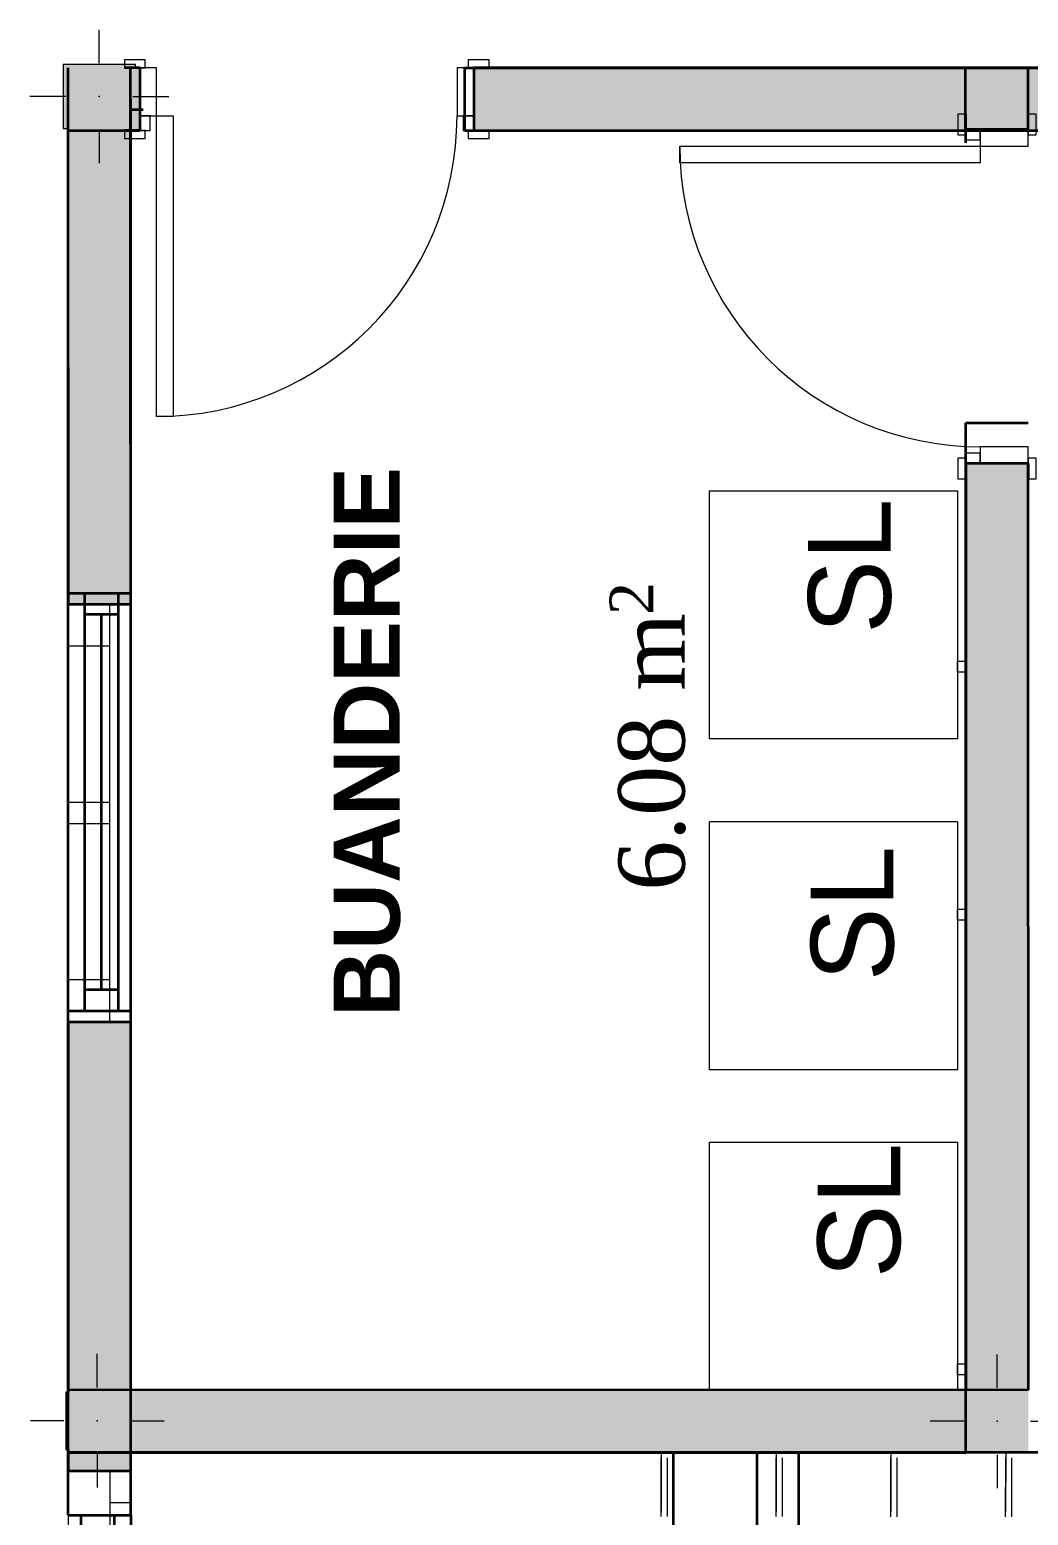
# Model space of a CAD drawing. Header units: millimetres. Extents: x -234375 to -184638, y -91483 to -70216.
# Drawn here: x -234375 to -231982, y -74302 to -70743 of the extents above; entities that cross this region are included whole.
import ezdxf

# ---------------------------------------------------------------- set-up
doc = ezdxf.new("R2010")
doc.units = ezdxf.units.MM
doc.header["$MEASUREMENT"] = 0
doc.linetypes.add('Dashed Small', pattern=[282.222222, 141.111111, -141.111111])
for name, color, linetype, lineweight in [('New_0_Pen_No__15', 214, 'Continuous', 25), ('New_0_Pen_No__7', 7, 'Continuous', 35), ('New_Archicad Doors_Pen_No__27', 7, 'Continuous', 35), ('New_Archicad Windows_Pen_No__27', 7, 'Continuous', 35), ('New_Drawing & Figure_Pen_No__13', 54, 'Continuous', 18), ('New_Drawing & Figure_Pen_No__7', 7, 'Continuous', 35), ('New_Structural - Bearing_Pen_No__1', 7, 'Continuous', 13), ('New_Structural - Bearing_Pen_No__27', 7, 'Continuous', 35), ('New_Structural - Stair & Railing_Pen_No__1', 7, 'Continuous', 13), ('New_Structural - Stair & Railing_Pen_No__19', 255, 'Continuous', 0)]:
    doc.layers.add(name, color=color, linetype=linetype, lineweight=lineweight)
for name, color, linetype in [('New_Archicad Doors', 7, 'Continuous'), ('New_Archicad Windows', 7, 'Continuous'), ('New_Structural - Bearing', 7, 'Continuous'), ('New_Structural - Stair & Railing', 7, 'Continuous')]:
    doc.layers.add(name, color=color, linetype=linetype)
for name, color, linetype, lineweight, true_color in [('New_Archicad Doors_Pen_No__23', 30, 'Continuous', 20, 0xff6600), ('New_Archicad Doors_Pen_No__3', 30, 'Continuous', 18, 0xff6600), ('New_Archicad Windows_Pen_No__23', 30, 'Continuous', 20, 0xff6600), ('New_Archicad Windows_Pen_No__3', 30, 'Continuous', 18, 0xff6600), ('New_Structural - Bearing_Pen_No__160', 33, 'Continuous', 20, 0xb4a35c), ('New_Structural - Stair & Railing_Pen_No__71', 161, 'Continuous', 20, 0xaaaaff), ('New_Structural - Stair & Railing_Pen_No__91', 161, 'Continuous', 13, 0xaaaaff)]:
    doc.layers.add(name, color=color, linetype=linetype, lineweight=lineweight, true_color=true_color)
doc.styles.add('GENERATED_STYLE_1', font='arial.ttf')
doc.styles.add('GENERATED_STYLE_2', font='times.ttf')
doc.styles.add('GENERATED_STYLE_3', font='SitkaVF.ttf')
doc.styles.add('GENERATED_STYLE_5', font='arial.ttf')

# ---------------------------------------------------------------- blocks, each defined once
blk = doc.blocks.new('Stair_2')
at = {"layer": 'New_Structural - Stair & Railing_Pen_No__71', "linetype": 'Continuous', "lineweight": 20, "true_color": 0xaaaaff}
blk.add_hatch(color=161, dxfattribs=at).paths.add_polyline_path([(-231007.5, -75714, 1), (-231007.5, -75789, 1)])
at = {"layer": 'New_Structural - Stair & Railing_Pen_No__1', "color": 7, "linetype": 'Dashed Small', "lineweight": 13}
for p, q in [((-232861.4, -74151.5), (-234132.7, -74151.2)), ((-234132.7, -74151.2), (-234132.6, -76251.6)), ((-232861.6, -75151.5), (-232861.4, -74151.5)), ((-232861.4, -74151.5), (-232861.6, -75151.5)), ((-232586.4, -74151.5), (-232861.4, -74151.5)), ((-232846.6, -75151.5), (-232846.4, -74151.5)), ((-232586.6, -75151.5), (-232586.4, -74151.5)), ((-232586.4, -74151.5), (-232586.6, -75151.5)), ((-232311.4, -74151.6), (-232586.4, -74151.5)), ((-232571.6, -75151.5), (-232571.4, -74151.5)), ((-232311.6, -75151.6), (-232311.4, -74151.6)), ((-232311.4, -74151.6), (-232311.6, -75151.6)), ((-232036.4, -74151.6), (-232311.4, -74151.6)), ((-232296.6, -75151.6), (-232296.4, -74151.6)), ((-232036.6, -75151.6), (-232036.4, -74151.6)), ((-232036.4, -74151.6), (-232036.6, -75151.6)), ((-231761.4, -74151.7), (-232036.4, -74151.6)), ((-232021.6, -75151.6), (-232021.4, -74151.6)), ((-231761.6, -75151.7), (-231761.4, -74151.7)), ((-231761.4, -74151.7), (-231761.6, -75151.7)), ((-231486.4, -74151.7), (-231761.4, -74151.7)), ((-231746.6, -75151.7), (-231746.4, -74151.7)), ((-231486.6, -75151.7), (-231486.4, -74151.7)), ((-231486.4, -74151.7), (-231486.6, -75151.7)), ((-231211.4, -74151.8), (-231486.4, -74151.7)), ((-231471.6, -75151.7), (-231471.4, -74151.7)), ((-231211.6, -75151.8), (-231211.4, -74151.8)), ((-231211.4, -74151.8), (-231211.6, -75151.8)), ((-230936.4, -74151.8), (-231211.4, -74151.8)), ((-231196.6, -75151.8), (-231196.4, -74151.8)), ((-230936.6, -75151.8), (-230936.4, -74151.8)), ((-230936.4, -74151.8), (-230936.6, -75151.8)), ((-230661.4, -74151.8), (-230936.4, -74151.8)), ((-230661.5, -74651.8), (-230936.4, -74151.8)), ((-230921.6, -75151.8), (-230921.4, -74151.8)), ((-230661.6, -75151.8), (-230661.4, -74151.8)), ((-233632.6, -75751.6), (-233632.7, -74651.3)), ((-233632.7, -74651.3), (-232861.5, -74651.5)), ((-232861.5, -74651.5), (-230936.5, -74651.8)), ((-230936.6, -75151.8), (-230661.5, -74651.8)), ((-230936.5, -74651.8), (-230661.5, -74651.8)), ((-233132.7, -75251.6), (-233132.7, -75151.4)), ((-233132.7, -75151.4), (-232861.6, -75151.5)), ((-232861.6, -75151.5), (-232586.6, -75151.5)), ((-232586.6, -75151.5), (-232311.6, -75151.6)), ((-232311.6, -75151.6), (-232036.6, -75151.6)), ((-232036.6, -75151.6), (-231761.6, -75151.7)), ((-231761.6, -75151.7), (-231486.6, -75151.7)), ((-231486.6, -75151.7), (-231211.6, -75151.8)), ((-231211.6, -75151.8), (-230936.6, -75151.8)), ((-230936.6, -75151.8), (-230661.6, -75151.8)), ((-232932.5, -75251.6), (-233132.7, -75251.6)), ((-232947.5, -75251.6), (-232947.4, -76251.6)), ((-232771.6, -75251.6), (-232932.5, -75251.6)), ((-232932.5, -75251.6), (-232932.4, -76251.6)), ((-232932.4, -76251.6), (-232932.5, -75251.6)), ((-232221.6, -76251.5), (-232771.6, -75251.6)), ((-232397.5, -75251.6), (-232397.5, -75724.3)), ((-232122.5, -75251.5), (-232122.4, -76224.3)), ((-231847.5, -75251.5), (-231847.4, -76251.5)), ((-231572.5, -75251.5), (-231572.4, -76251.5)), ((-231297.5, -75251.5), (-231297.4, -76251.5)), ((-231022.5, -75251.5), (-231022.4, -76251.5)), ((-232672.5, -75431.8), (-232672.4, -76251.6)), ((-232657.5, -75459.1), (-232657.4, -76251.6)), ((-232657.4, -76251.6), (-232657.5, -75459.1)), ((-232932.5, -75751.6), (-233632.6, -75751.6)), ((-232496.6, -75751.6), (-232932.5, -75751.6)), ((-232397.4, -75931.8), (-232397.4, -76251.6)), ((-232382.4, -75959.1), (-232382.4, -76251.6)), ((-232382.4, -76251.6), (-232382.4, -75959.1)), ((-234132.6, -76251.6), (-232932.4, -76251.6)), ((-232932.4, -76251.6), (-232657.4, -76251.6)), ((-232657.4, -76251.6), (-232382.4, -76251.6)), ((-232382.4, -76251.6), (-232221.6, -76251.5))]:
    blk.add_line(p, q, dxfattribs=at)
at = {"layer": 'New_Structural - Stair & Railing_Pen_No__1', "color": 7, "linetype": 'Continuous', "lineweight": 13}
for p, q in [((-232382.5, -75251.6), (-232657.5, -75251.6)), ((-232107.4, -76251.5), (-232657.5, -75251.6)), ((-232107.5, -75251.5), (-232382.5, -75251.6)), ((-232107.5, -75251.5), (-232382.5, -75751.6)), ((-232382.5, -75251.6), (-232382.5, -75751.6)), ((-232382.5, -75751.6), (-232382.5, -75251.6)), ((-231832.5, -75251.5), (-232107.5, -75251.5)), ((-232107.5, -75251.5), (-232107.4, -76251.5)), ((-232107.4, -76251.5), (-232107.5, -75251.5)), ((-231557.5, -75251.5), (-231832.5, -75251.5)), ((-231832.5, -75251.5), (-231832.4, -76251.5)), ((-231832.4, -76251.5), (-231832.5, -75251.5)), ((-231282.5, -75251.5), (-231557.5, -75251.5)), ((-231557.5, -75251.5), (-231557.4, -76251.5)), ((-231557.4, -76251.5), (-231557.5, -75251.5)), ((-231007.5, -75251.5), (-231282.5, -75251.5)), ((-231282.5, -75251.5), (-231282.4, -76251.5)), ((-231282.4, -76251.5), (-231282.5, -75251.5)), ((-231007.4, -76251.5), (-231007.5, -75251.5)), ((-231282.5, -75751.5), (-232382.5, -75751.6)), ((-232382.5, -75751.6), (-232107.4, -76251.5)), ((-231007.5, -75751.5), (-231282.5, -75751.5)), ((-232107.4, -76251.5), (-231832.4, -76251.5)), ((-231832.4, -76251.5), (-231557.4, -76251.5)), ((-231557.4, -76251.5), (-231282.4, -76251.5)), ((-231282.4, -76251.5), (-231007.4, -76251.5))]:
    blk.add_line(p, q, dxfattribs=at)
at = {"layer": 'New_Structural - Stair & Railing_Pen_No__1', "color": 7, "linetype": 'Continuous', "lineweight": 13, "flags": 128}
blk.add_lwpolyline([(-231007.5, -75714, 1), (-231007.5, -75789, 1)], format="xyb", close=True, dxfattribs=at)
at = {"layer": 'New_Structural - Stair & Railing_Pen_No__91', "color": 161, "linetype": 'Continuous', "lineweight": 13, "true_color": 0xaaaaff}
for p, q in [((-231047.5, -75251.5), (-232657.5, -75251.6)), ((-231047.4, -76251.5), (-231047.5, -75251.5)), ((-232107.4, -76251.5), (-231047.4, -76251.5))]:
    blk.add_line(p, q, dxfattribs=at)
at = {"layer": 'New_Structural - Stair & Railing_Pen_No__91', "color": 161, "linetype": 'Dashed Small', "lineweight": 13, "true_color": 0xaaaaff}
blk.add_line((-231124.7, -75251.5), (-231124.6, -76251.5), dxfattribs=at)
at = {"layer": 'New_Structural - Stair & Railing_Pen_No__1', "color": 7, "lineweight": 13, "char_height": 100, "attachment_point": 4, "style": 'GENERATED_STYLE_5'}
for s, insert, rotation in [('\\A1;{\\pql;\\fArial|b0|i0|c0|p0;\\W1.000000;DOWN}', (-230556.6, -74434.8), 269.9898), ('\\A1;{\\pql;\\fArial|b0|i0|c0|p0;\\W1.000000;UP}', (-230912.3, -75846.7), 90.0026)]:
    blk.add_mtext(s, dxfattribs=dict(at, insert=insert, rotation=rotation))
at = {"layer": 'New_Structural - Stair & Railing_Pen_No__19', "color": 255, "lineweight": 0, "char_height": 100, "attachment_point": 4, "style": 'GENERATED_STYLE_5'}
for s, insert, rotation in [('\\A1;{\\pql;\\fArial|b0|i0|c0|p0;\\W1.000000;10}', (-232491.7, -74949), 269.9898), ('\\A1;{\\pql;\\fArial|b0|i0|c0|p0;\\W1.000000;11}', (-232215.8, -74959.2), 269.9898), ('\\A1;{\\pql;\\fArial|b0|i0|c0|p0;\\W1.000000;12}', (-231940.8, -74949.1), 269.9898), ('\\A1;{\\pql;\\fArial|b0|i0|c0|p0;\\W1.000000;13}', (-231666.7, -74949.1), 269.9898), ('\\A1;{\\pql;\\fArial|b0|i0|c0|p0;\\W1.000000;14}', (-231390.8, -74949.2), 269.9898), ('\\A1;{\\pql;\\fArial|b0|i0|c0|p0;\\W1.000000;15}', (-231116.7, -74949.2), 269.9898), ('\\A1;{\\pql;\\fArial|b0|i0|c0|p0;\\W1.000000;16}', (-230841.7, -74949.3), 269.9898), ('\\A1;{\\pql;\\fArial|b0|i0|c0|p0;\\W1.000000;9}', (-232766.7, -75025.2), 269.9898), ('\\A1;{\\pql;\\fArial|b0|i0|c0|p0;\\W1.000000;8}', (-233027.4, -75377.9), 90.0026), ('\\A1;{\\pql;\\fArial|b0|i0|c0|p0;\\W1.000000;7}', (-232753.2, -75377.8), 90.0026), ('\\A1;{\\pql;\\fArial|b0|i0|c0|p0;\\W1.000000;6}', (-232477.4, -75377.8), 90.0026), ('\\A1;{\\pql;\\fArial|b0|i0|c0|p0;\\W1.000000;5}', (-232202.4, -75377.8), 90.0026), ('\\A1;{\\pql;\\fArial|b0|i0|c0|p0;\\W1.000000;4}', (-231928.2, -75377.8), 90.0026), ('\\A1;{\\pql;\\fArial|b0|i0|c0|p0;\\W1.000000;3}', (-231652.3, -75377.8), 90.0026), ('\\A1;{\\pql;\\fArial|b0|i0|c0|p0;\\W1.000000;2}', (-231378.2, -75377.8), 90.0026), ('\\A1;{\\pql;\\fArial|b0|i0|c0|p0;\\W1.000000;1}', (-231103.2, -75377.8), 90.0026)]:
    blk.add_mtext(s, dxfattribs=dict(at, insert=insert, rotation=rotation))
at = {"layer": 'New_Structural - Stair & Railing_Pen_No__71', "color": 161, "lineweight": 20, "true_color": 0xaaaaff, "char_height": 100, "rotation": 0.0026, "style": 'GENERATED_STYLE_5'}
for s, insert, attachment_point in [('\\A1;{\\pqc;\\pt0,7100;\\fArial|b0|i0|c0|p0;\\W1.000000;16R x \\fArial|b0|i0|c0|p0;\\W1.000000;0,19\\fArial|b0|i0|c0|p0;\\W1.000000;\\A1{\\H.66x;\\S^  ;}\\fArial|b0|i0|c0|p0;\\W1.000000;\\fArial|b0|i0|c0|p0;\\W1.000000;\\fArial|b0|i0|c0|p0;\\W1.000000;\\fArial|b0|i0|c0|p0;\\W1.000000;\\A1{\\H.66x;\\S^  ;}\\fArial|b0|i0|c0|p0;\\W1.000000;\\fArial|b0|i0|c0|p0;\\W1.000000;\\fArial|b0|i0|c0|p0;\\W1.000000;\\fArial|b0|i0|c0|p0;\\W1.000000;\\A1{\\H.66x;\\S^  ;}\\fArial|b0|i0|c0|p0;\\W1.000000;}', (-231970, -75736.7), 8), ('\\A1;{\\pqc;\\pt0,7100;\\fArial|b0|i0|c0|p0;\\W1.000000;15G x \\fArial|b0|i0|c0|p0;\\W1.000000;0,28\\fArial|b0|i0|c0|p0;\\W1.000000;\\A1{\\H.66x;\\S^  ;}\\fArial|b0|i0|c0|p0;\\W1.000000;\\fArial|b0|i0|c0|p0;\\W1.000000;\\fArial|b0|i0|c0|p0;\\W1.000000;\\fArial|b0|i0|c0|p0;\\W1.000000;\\A1{\\H.66x;\\S^  ;}\\fArial|b0|i0|c0|p0;\\W1.000000;\\fArial|b0|i0|c0|p0;\\W1.000000;\\fArial|b0|i0|c0|p0;\\W1.000000;\\fArial|b0|i0|c0|p0;\\W1.000000;\\A1{\\H.66x;\\S^  ;}\\fArial|b0|i0|c0|p0;\\W1.000000;}', (-231970, -75774.4), 2)]:
    blk.add_mtext(s, dxfattribs=dict(at, insert=insert, attachment_point=attachment_point))
blk = doc.blocks.new('Door')
at = {"layer": 'New_Archicad Doors_Pen_No__23', "color": 30, "linetype": 'Continuous', "lineweight": 20, "true_color": 0xff6600}
for p, q in [((-360, 0), (-400, 0)), ((-400, 0), (-400, -115)), ((-360, -115), (-360, 0)), ((400, 0), (360, 0)), ((360, 0), (360, -115)), ((400, -115), (400, 0)), ((-400, -115), (-360, -115)), ((360, -115), (400, -115))]:
    blk.add_line(p, q, dxfattribs=at)
at = {"layer": 'New_Archicad Doors_Pen_No__27', "color": 7, "linetype": 'Continuous', "lineweight": 35}
for p, q in [((-400, 35), (-437, 35)), ((-400, 35), (-437, 35)), ((-400, 0), (-400, 35)), ((-400, 0), (-400, 35)), ((-400, -115), (-400, 0)), ((-400, -115), (-400, 0)), ((400, 0), (400, 35)), ((400, 0), (400, 35)), ((400, 35), (437, 35)), ((400, 35), (437, 35)), ((400, -115), (400, 0)), ((400, -115), (400, 0)), ((-400, -115), (-437, -115)), ((-400, -115), (-437, -115)), ((400, -115), (437, -115)), ((400, -115), (437, -115))]:
    blk.add_line(p, q, dxfattribs=at)
at = {"layer": 'New_Archicad Doors_Pen_No__3', "color": 30, "linetype": 'Continuous', "lineweight": 18, "true_color": 0xff6600}
for p, q in [((320, 0), (320, 720)), ((320, 720), (360, 720)), ((360, 720), (360, 0)), ((-387, 54), (-437, 54)), ((-437, 54), (-437, 35)), ((-387, 35), (-387, 54)), ((437, 54), (387, 54)), ((387, 54), (387, 35)), ((437, 35), (437, 54)), ((-437, 35), (-387, 35)), ((-375, 35), (-400, 35)), ((-400, 35), (-400, 0)), ((-400, 0), (-375, 0)), ((-375, 0), (-375, 35)), ((360, 0), (320, 0)), ((400, 35), (375, 35)), ((375, 35), (375, 0)), ((375, 0), (400, 0)), ((387, 35), (437, 35)), ((400, 0), (400, 35)), ((-387, -115), (-437, -115)), ((-437, -115), (-437, -134)), ((-437, -134), (-387, -134)), ((-387, -134), (-387, -115)), ((437, -115), (387, -115)), ((387, -115), (387, -134)), ((387, -134), (437, -134)), ((437, -134), (437, -115))]:
    blk.add_line(p, q, dxfattribs=at)
blk.add_arc((360, 0), 720, 90, 180, dxfattribs=at)
blk = doc.blocks.new('Wall_45', base_point=(-223355.4, -70834.3))
at = {"layer": 'New_Structural - Bearing_Pen_No__160', "linetype": 'Continuous', "lineweight": 0, "true_color": 0x5a512e}
for points in [[(-234132.9, -70979.8), (-234132.9, -70984.8), (-234132.9, -70984.8), (-234110.8, -70984.8), (-234110.8, -70834.8), (-234121.1, -70834.8), (-234121.1, -70979.8)], [(-230812.3, -70834.7), (-233310.8, -70834.8), (-233310.8, -70984.8), (-230812.3, -70984.7)], [(-234282.9, -70979.8), (-234282.9, -70984.8), (-234132.9, -70984.8), (-234137.9, -70979.8)], [(-234132.9, -70979.8), (-234137.9, -70979.8), (-234132.9, -70984.8)]]:
    blk.add_hatch(color=59, dxfattribs=at).paths.add_polyline_path(points)
at = {"layer": 'New_Structural - Bearing_Pen_No__27', "color": 7, "linetype": 'Continuous', "lineweight": 35}
for p, q in [((-234110.8, -70834.8), (-234147.8, -70834.8)), ((-234110.8, -70834.8), (-234110.8, -70949.8)), ((-233310.8, -70834.8), (-233273.8, -70834.8)), ((-233310.8, -70834.8), (-233310.8, -70949.8)), ((-234110.8, -70949.8), (-234110.8, -70984.8)), ((-233310.8, -70949.8), (-233310.8, -70984.8)), ((-234110.8, -70984.8), (-234147.8, -70984.8)), ((-233310.8, -70984.8), (-233273.8, -70984.8))]:
    blk.add_line(p, q, dxfattribs=at)
at = {"layer": 'New_Structural - Bearing_Pen_No__27', "color": 7, "linetype": 'Continuous', "lineweight": 35, "flags": 128}
for points in [[(-234110.8, -70834.8), (-234121.1, -70834.8)], [(-230812.3, -70834.7), (-233310.8, -70834.8)], [(-234282.9, -70979.8), (-234282.9, -70984.8)], [(-234132.9, -70984.8), (-234110.8, -70984.8)], [(-233310.8, -70984.8), (-232132.3, -70984.7)], [(-231982.3, -70984.7), (-230812.3, -70984.7)]]:
    blk.add_lwpolyline(points, dxfattribs=at)
at = {"layer": 'New_Archicad Doors', "color": 21, "linetype": 'Continuous', "lineweight": 18, "true_color": 0xff9955, "zscale": 1000, "rotation": 180.002571621855}
blk.add_blockref('Door', (-233710.8, -70949.8), dxfattribs=at)
blk = doc.blocks.new('Wall_46', base_point=(-231982.1, -74001.5))
at = {"layer": 'New_Structural - Bearing_Pen_No__160', "linetype": 'Continuous', "lineweight": 0, "true_color": 0x5a512e}
blk.add_hatch(color=59, dxfattribs=at).paths.add_polyline_path([(-231982.2, -71782.3), (-232132.2, -71782.3), (-232132.1, -74001.5), (-231982.1, -74001.5)])
at = {"layer": 'New_Structural - Bearing_Pen_No__27', "color": 7, "linetype": 'Continuous', "lineweight": 35}
for p, q in [((-232132.3, -70982.3), (-232132.3, -70945.3)), ((-231982.3, -70982.3), (-231982.3, -70945.3)), ((-232097.3, -70982.3), (-232132.3, -70982.3)), ((-231982.3, -70982.3), (-232097.3, -70982.3)), ((-232132.2, -71782.3), (-232132.2, -71819.3)), ((-232097.2, -71782.3), (-232132.2, -71782.3)), ((-231982.2, -71782.3), (-232097.2, -71782.3)), ((-231982.2, -71782.3), (-231982.2, -71819.3))]:
    blk.add_line(p, q, dxfattribs=at)
at = {"layer": 'New_Structural - Bearing_Pen_No__27', "color": 7, "linetype": 'Continuous', "lineweight": 35, "flags": 128}
for points in [[(-232132.2, -71782.3), (-232132.1, -74001.5)], [(-231982.1, -74001.5), (-231982.2, -71782.3)]]:
    blk.add_lwpolyline(points, dxfattribs=at)
at = {"layer": 'New_Archicad Doors', "color": 21, "linetype": 'Continuous', "lineweight": 18, "true_color": 0xff9955, "zscale": 1000, "rotation": 90.00257084281138}
blk.add_blockref('Door', (-232097.2, -71382.3), dxfattribs=at)
blk = doc.blocks.new('Wall_47', base_point=(-234132.1, -74001.6))
at = {"layer": 'New_Structural - Bearing_Pen_No__160', "linetype": 'Continuous', "lineweight": 0, "true_color": 0x5a512e}
blk.add_hatch(color=59, dxfattribs=at).paths.add_polyline_path([(-234132.1, -74001.6), (-234132.1, -74151.6), (-232132, -74151.5), (-232132, -74001.5)])
at = {"layer": 'New_Structural - Bearing_Pen_No__27', "color": 7, "linetype": 'Continuous', "lineweight": 35, "flags": 128}
for points in [[(-232132.1, -74001.5), (-234132.1, -74001.6)], [(-234132.1, -74151.6), (-234132.1, -74001.6)], [(-234132.1, -74151.6), (-232132, -74151.5)]]:
    blk.add_lwpolyline(points, dxfattribs=at)
blk = doc.blocks.new('2-Sash Sliding Window_8')
at = {"layer": 'New_Archicad Windows_Pen_No__23', "color": 30, "linetype": 'Continuous', "lineweight": 20, "true_color": 0xff6600}
for p, q in [((-500, 0), (-400, 0)), ((-400, 0), (-400, -100)), ((-25, -100), (-25, 0)), ((-25, 0), (25, 0)), ((-25, 0), (25, 0)), ((25, 0), (25, -100)), ((400, -100), (400, 0)), ((400, 0), (500, 0)), ((-400, -100), (-500, -100)), ((25, -100), (-25, -100)), ((25, -100), (-25, -100)), ((500, -100), (400, -100))]:
    blk.add_line(p, q, dxfattribs=at)
at = {"layer": 'New_Archicad Windows_Pen_No__27', "color": 7, "linetype": 'Continuous', "lineweight": 35}
for p, q in [((-500, 0), (-500, -100)), ((-500, 0), (-500, -100)), ((500, 0), (500, -100)), ((500, 0), (500, -100)), ((-500, -100), (-500, -150)), ((500, -100), (500, -150))]:
    blk.add_line(p, q, dxfattribs=at)
at = {"layer": 'New_Archicad Windows_Pen_No__3', "color": 30, "linetype": 'Continuous', "lineweight": 18, "true_color": 0xff6600}
for p, q in [((-500, 0), (500, 0)), ((-400, 0), (-25, 0)), ((25, 0), (400, 0)), ((-25, -100), (-400, -100)), ((400, -100), (25, -100)), ((-500, -150), (500, -150))]:
    blk.add_line(p, q, dxfattribs=at)
blk = doc.blocks.new('Wall_48', base_point=(-234132.9, -70834.8))
at = {"layer": 'New_Structural - Bearing_Pen_No__160', "linetype": 'Continuous', "lineweight": 0, "true_color": 0x5a512e}
for points in [[(-234132.9, -70984.8), (-234282.9, -70984.8), (-234282.6, -72119.5), (-234132.6, -72119.4)], [(-234282.4, -73119.5), (-234282.1, -74006.6), (-234137, -74006.6), (-234137, -74143.9), (-234282.1, -74143.9), (-234282.1, -74151.7), (-234132.1, -74151.6), (-234132.4, -73119.4)]]:
    blk.add_hatch(color=59, dxfattribs=at).paths.add_polyline_path(points)
at = {"layer": 'New_Structural - Bearing_Pen_No__27', "color": 7, "linetype": 'Continuous', "lineweight": 35}
for p, q in [((-234282.6, -72119.5), (-234182.6, -72119.5)), ((-234182.6, -72119.5), (-234132.6, -72119.4)), ((-234282.4, -73119.5), (-234182.4, -73119.5)), ((-234182.4, -73119.5), (-234132.4, -73119.4))]:
    blk.add_line(p, q, dxfattribs=at)
at = {"layer": 'New_Structural - Bearing_Pen_No__27', "color": 7, "linetype": 'Continuous', "lineweight": 35, "flags": 128}
for points in [[(-234282.9, -70984.8), (-234282.6, -72119.5)], [(-234132.6, -72119.4), (-234132.9, -70984.8)], [(-234282.4, -73119.5), (-234282.1, -74006.6)], [(-234132.1, -74151.6), (-234132.4, -73119.4)], [(-234282.1, -74143.9), (-234282.1, -74151.7)], [(-234282.1, -74151.7), (-234132.1, -74151.6)]]:
    blk.add_lwpolyline(points, dxfattribs=at)
at = {"layer": 'New_Archicad Windows', "color": 21, "linetype": 'Continuous', "lineweight": 18, "true_color": 0xff9955, "xscale": -1, "zscale": 1000, "rotation": 90.01427458075396}
blk.add_blockref('2-Sash Sliding Window_8', (-234282.5, -72619.5), dxfattribs=at)
blk = doc.blocks.new('Window')
at = {"layer": 'New_Archicad Windows_Pen_No__23', "color": 30, "linetype": 'Continuous', "lineweight": 20, "true_color": 0xff6600}
for p, q in [((-450, 0), (-375, 0)), ((-375, 0), (-375, -50)), ((375, -50), (375, 0)), ((375, 0), (450, 0)), ((-375, -50), (-450, -50)), ((450, -50), (375, -50))]:
    blk.add_line(p, q, dxfattribs=at)
at = {"layer": 'New_Archicad Windows_Pen_No__27', "color": 7, "linetype": 'Continuous', "lineweight": 35}
for p, q in [((-450, 0), (-450, 100)), ((450, 0), (450, 100)), ((-450, -50), (-450, 0)), ((-450, -50), (-450, 0)), ((450, -50), (450, 0)), ((450, -50), (450, 0))]:
    blk.add_line(p, q, dxfattribs=at)
at = {"layer": 'New_Archicad Windows_Pen_No__3', "color": 30, "linetype": 'Continuous', "lineweight": 18, "true_color": 0xff6600}
for p, q in [((-450, 100), (450, 100)), ((-375, 0), (375, 0)), ((-450, -50), (450, -50)), ((375, -50), (-375, -50))]:
    blk.add_line(p, q, dxfattribs=at)
blk = doc.blocks.new('Wall_63', base_point=(-234132.6, -76251.6))
at = {"layer": 'New_Structural - Bearing_Pen_No__160', "linetype": 'Continuous', "lineweight": 0, "true_color": 0x5a512e}
for points in [[(-234282.7, -74151.2), (-234282.7, -74195.7), (-234132.7, -74195.7), (-234132.7, -74151.2)], [(-234132.7, -75095.7), (-234282.7, -75095.7), (-234282.7, -75301.6), (-234132.7, -75301.6)], [(-234132.6, -76201.6), (-234282.6, -76201.6), (-234282.6, -76251.6), (-234132.6, -76251.6)], [(-234282.6, -76251.6), (-234282.6, -76255.1), (-234136, -76255), (-234132.6, -76251.6)], [(-234136, -76255), (-234132.6, -76255), (-234132.6, -76251.6)]]:
    blk.add_hatch(color=59, dxfattribs=at).paths.add_polyline_path(points)
at = {"layer": 'New_Structural - Bearing_Pen_No__27', "color": 7, "linetype": 'Continuous', "lineweight": 35}
for p, q in [((-234182.7, -74195.7), (-234282.7, -74195.7)), ((-234132.7, -74195.7), (-234182.7, -74195.7)), ((-234182.7, -75095.7), (-234282.7, -75095.7)), ((-234132.7, -75095.7), (-234182.7, -75095.7)), ((-234182.7, -75301.6), (-234282.7, -75301.6)), ((-234132.7, -75301.6), (-234182.7, -75301.6)), ((-234182.6, -76201.6), (-234282.6, -76201.6)), ((-234132.6, -76201.6), (-234182.6, -76201.6))]:
    blk.add_line(p, q, dxfattribs=at)
at = {"layer": 'New_Structural - Bearing_Pen_No__27', "color": 7, "linetype": 'Continuous', "lineweight": 35, "flags": 128}
for points in [[(-234132.7, -74151.2), (-234282.7, -74151.2)], [(-234282.7, -74151.2), (-234282.7, -74195.7)], [(-234132.7, -74195.7), (-234132.7, -74151.2)], [(-234282.7, -75095.7), (-234282.7, -75301.6)], [(-234132.7, -75301.6), (-234132.7, -75095.7)], [(-234282.6, -76201.6), (-234282.6, -76255.1)], [(-234132.6, -76251.6), (-234132.6, -76201.6)]]:
    blk.add_lwpolyline(points, dxfattribs=at)
at = {"layer": 'New_Archicad Windows', "color": 21, "linetype": 'Continuous', "lineweight": 18, "true_color": 0xff9955, "xscale": -1, "zscale": 1000, "rotation": 90.00306643307358}
blk.add_blockref('Window', (-234182.7, -74645.7), dxfattribs=at)
at = {"layer": 'New_Archicad Windows', "color": 21, "linetype": 'Continuous', "lineweight": 18, "true_color": 0xff9955, "zscale": 1000, "rotation": 90.00306643307358}
blk.add_blockref('Window', (-234182.6, -75751.6), dxfattribs=at)
blk = doc.blocks.new('Column_48', base_point=(-234207.8, -70903.4))
at = {"layer": 'New_Structural - Bearing_Pen_No__160', "linetype": 'Continuous', "lineweight": 0, "true_color": 0x5a512e}
for points in [[(-234121.1, -70826.9), (-234294.6, -70826.9), (-234294.6, -70979.8), (-234282.9, -70979.8), (-234282.9, -70834.8), (-234133, -70834.8), (-234121.1, -70834.8)], [(-234282.9, -70834.8), (-234282.9, -70979.8), (-234137.9, -70979.8)], [(-234133, -70834.8), (-234282.9, -70834.8), (-234137.9, -70979.8), (-234132.9, -70979.8)], [(-234133, -70834.8), (-234132.9, -70979.8), (-234121.1, -70979.8), (-234121.1, -70834.8)]]:
    blk.add_hatch(color=59, dxfattribs=at).paths.add_polyline_path(points)
at = {"layer": 'New_Structural - Bearing_Pen_No__1', "color": 7, "linetype": 'Continuous', "lineweight": 13}
for p, q in [((-234207.8, -70823.4), (-234207.8, -70743.4)), ((-234287.8, -70903.4), (-234374.6, -70903.4)), ((-234127.8, -70903.4), (-234041.1, -70903.4)), ((-234207.8, -70983.4), (-234207.8, -71063.4))]:
    blk.add_line(p, q, dxfattribs=at)
at = {"layer": 'New_Structural - Bearing_Pen_No__1', "color": 7, "linetype": 'Continuous', "lineweight": 13, "flags": 128}
blk.add_lwpolyline([(-234121.1, -70834.8), (-234121.1, -70826.9), (-234294.6, -70826.9), (-234294.6, -70979.8), (-234282.9, -70979.8)], dxfattribs=at)
at = {"layer": 'New_Structural - Bearing_Pen_No__1', "color": 7, "linetype": 'Continuous', "lineweight": 13}
blk.add_point((-234207.8, -70903.4), dxfattribs=at)
blk = doc.blocks.new('Column_54', base_point=(-234212.6, -74075.2))
at = {"layer": 'New_Structural - Bearing_Pen_No__160', "linetype": 'Continuous', "lineweight": 0, "true_color": 0x5a512e}
for points in [[(-234288.2, -74006.6), (-234288.2, -74143.9), (-234282.1, -74143.9), (-234282.1, -74006.6)], [(-234137, -74006.6), (-234282.1, -74006.6), (-234282.1, -74143.9), (-234137, -74143.9)]]:
    blk.add_hatch(color=59, dxfattribs=at).paths.add_polyline_path(points)
at = {"layer": 'New_Structural - Bearing_Pen_No__1', "color": 7, "linetype": 'Continuous', "lineweight": 13}
for p, q in [((-234212.6, -73995.2), (-234212.6, -73915.2)), ((-234292.6, -74075.3), (-234372.6, -74075.3)), ((-234132.6, -74075.2), (-234052.6, -74075.2)), ((-234212.6, -74155.2), (-234212.6, -74235.2))]:
    blk.add_line(p, q, dxfattribs=at)
at = {"layer": 'New_Structural - Bearing_Pen_No__1', "color": 7, "linetype": 'Continuous', "lineweight": 13, "flags": 128}
blk.add_lwpolyline([(-234282.1, -74006.6), (-234288.2, -74006.6), (-234288.2, -74143.9), (-234282.1, -74143.9)], dxfattribs=at)
at = {"layer": 'New_Structural - Bearing_Pen_No__1', "color": 7, "linetype": 'Continuous', "lineweight": 13}
blk.add_point((-234212.6, -74075.2), dxfattribs=at)
blk = doc.blocks.new('Column_55', base_point=(-232057, -74076.5))
at = {"layer": 'New_Structural - Bearing_Pen_No__160', "linetype": 'Continuous', "lineweight": 0, "true_color": 0x5a512e}
blk.add_hatch(color=59, dxfattribs=at).paths.add_polyline_path([(-232132, -74001.5), (-232132, -74151.5), (-231982.1, -74151.5), (-231982.1, -74001.5)])
at = {"layer": 'New_Structural - Bearing_Pen_No__1', "color": 7, "linetype": 'Continuous', "lineweight": 13}
for p, q in [((-232057, -73996.5), (-232057, -73916.5)), ((-232137, -74076.5), (-232217, -74076.5)), ((-231977, -74076.5), (-231897, -74076.5)), ((-232057, -74156.5), (-232057, -74236.5))]:
    blk.add_line(p, q, dxfattribs=at)
at = {"layer": 'New_Structural - Bearing_Pen_No__1', "color": 7, "linetype": 'Continuous', "lineweight": 13, "flags": 128}
blk.add_lwpolyline([(-232132, -74151.5), (-231982.1, -74151.5)], dxfattribs=at)
at = {"layer": 'New_Structural - Bearing_Pen_No__1', "color": 7, "linetype": 'Continuous', "lineweight": 13}
blk.add_point((-232057, -74076.5), dxfattribs=at)

msp = doc.modelspace()

# ---------------------------------------------------------------- linework, layer by layer
at = {"layer": 'New_0_Pen_No__7', "color": 7, "linetype": 'Continuous', "lineweight": 35}
for p, q in [((-234282.2, -71851.6), (-234282.3, -70834.8)), ((-234132.3, -70984.8), (-234132.9, -70834.8)), ((-234132.9, -70934.8), (-234132.9, -70834.8)), ((-233332.3, -70834.8), (-232132.3, -70834.7)), ((-233332.3, -70984.8), (-233332.3, -70834.8)), ((-232682, -70834.8), (-230812.3, -70834.7)), ((-232132.3, -70984.7), (-232132.3, -70834.7)), ((-231982.3, -70984.7), (-231982.3, -70834.7)), ((-234282.2, -72093.2), (-234282.3, -70884.8)), ((-234132.9, -71735.5), (-234132.9, -70934.8)), ((-234132.9, -70934.8), (-234102.9, -70934.8)), ((-234282.3, -70984.8), (-234132.3, -70984.8)), ((-234132.2, -72093.2), (-234132.3, -70984.8)), ((-233332.3, -70984.8), (-232132.3, -70984.7)), ((-232832.3, -70984.8), (-232132.3, -70984.7)), ((-232682, -70984.8), (-230812.3, -70984.7)), ((-232132.3, -70984.7), (-232132.3, -71014.7)), ((-232132.3, -70984.7), (-232032.3, -70984.7)), ((-232132.2, -71684.7), (-231982.2, -71684.7)), ((-232132.1, -74151.5), (-232132.2, -71684.7)), ((-234282.2, -72093.2), (-234132.2, -72093.2)), ((-234282.1, -74301.6), (-234282.2, -73093.2)), ((-234282.2, -73093.2), (-234132.2, -73093.2)), ((-234132.1, -74301.6), (-234132.2, -73093.2)), ((-231982.1, -74001.5), (-234282.1, -74001.6)), ((-234282.1, -74151.6), (-234282.1, -74001.6)), ((-228142.5, -74151.4), (-234282.1, -74151.6)), ((-232631.9, -75251.6), (-232632, -74151.6)), ((-232531.9, -75151.6), (-232532, -74151.6)), ((-234282.1, -74301.6), (-234132.1, -74301.6))]:
    msp.add_line(p, q, dxfattribs=at)
msp.add_lwpolyline([(-232831.9, -75151.6), (-232832, -74151.6)], dxfattribs=at)
at = {"layer": 'New_Drawing & Figure_Pen_No__13', "color": 54, "linetype": 'Continuous', "lineweight": 18}
for p, q in [((-232746, -72442), (-232746, -71848)), ((-232746, -71848), (-232152, -71848)), ((-232152, -71848), (-232152, -72442)), ((-232152, -72282.4), (-232152, -72255.7)), ((-232152, -72255.7), (-232132.2, -72255.7)), ((-232152, -72282.4), (-232152, -72255.7)), ((-232152, -72255.7), (-232132.2, -72255.7)), ((-232132.2, -72255.7), (-232132.2, -72282.4)), ((-232132.2, -72282.4), (-232152, -72282.4)), ((-232132.2, -72282.4), (-232152, -72282.4)), ((-232152, -72442), (-232746, -72442)), ((-232745.9, -73234.9), (-232746, -72640.9)), ((-232152, -72640.9), (-232746, -72640.9)), ((-232152, -72640.9), (-232152, -73234.9)), ((-232152, -72876.4), (-232152, -72849.7)), ((-232152, -72849.7), (-232132.2, -72849.7)), ((-232132.2, -72849.7), (-232132.2, -72876.4)), ((-232132.2, -72876.4), (-232152, -72876.4)), ((-232152, -73234.9), (-232745.9, -73234.9)), ((-232745.9, -74001.6), (-232745.9, -73407.6)), ((-232745.9, -73407.6), (-232151.9, -73407.6)), ((-232151.9, -73407.6), (-232151.9, -74001.5)), ((-232151.9, -73965.4), (-232151.9, -73938.7)), ((-232151.9, -73938.7), (-232132.1, -73938.7)), ((-232151.9, -73965.4), (-232151.9, -73938.7)), ((-232151.9, -73938.7), (-232132.1, -73938.7)), ((-232132.1, -73938.7), (-232132.1, -73965.4)), ((-232132.1, -73965.4), (-232151.9, -73965.4)), ((-232132.1, -73965.4), (-232151.9, -73965.4)), ((-232151.9, -74001.5), (-232745.9, -74001.6))]:
    msp.add_line(p, q, dxfattribs=at)
at = {"layer": 'New_Drawing & Figure_Pen_No__7', "color": 7, "linetype": 'Continuous', "lineweight": 35}
for p, q in [((-234282.2, -71851.6), (-234282.3, -70834.8)), ((-234132.3, -70984.8), (-234132.9, -70834.8)), ((-234132.9, -70934.8), (-234132.9, -70834.8)), ((-233332.3, -70834.8), (-232132.3, -70834.7)), ((-233332.3, -70984.8), (-233332.3, -70834.8)), ((-232682, -70834.8), (-230812.3, -70834.7)), ((-232132.3, -70984.7), (-232132.3, -70834.7)), ((-231982.3, -70984.7), (-231982.3, -70834.7)), ((-234282.2, -72093.2), (-234282.3, -70884.8)), ((-234132.9, -70934.8), (-234102.9, -70934.8)), ((-234282.3, -70984.8), (-234132.3, -70984.8)), ((-234132.2, -72093.2), (-234132.3, -70984.8)), ((-233332.3, -70984.8), (-232132.3, -70984.7)), ((-232832.3, -70984.8), (-232132.3, -70984.7)), ((-232682, -70984.8), (-230812.3, -70984.7)), ((-232132.3, -70984.7), (-232132.3, -71014.7)), ((-232132.3, -70984.7), (-232032.3, -70984.7)), ((-232132.1, -74151.5), (-232132.2, -71684.7)), ((-234282.2, -72093.2), (-234132.2, -72093.2)), ((-234282.2, -73093.2), (-234282.2, -72093.2)), ((-234242.2, -73093.2), (-234242.2, -72093.2)), ((-234162.2, -73093.2), (-234162.2, -72093.2)), ((-234132.2, -73093.2), (-234132.2, -72093.2)), ((-234242.2, -72143.2), (-234162.2, -72143.2)), ((-234202.2, -73043.2), (-234202.2, -72143.2)), ((-234162.2, -73043.2), (-234242.2, -73043.2)), ((-234282.1, -74301.6), (-234282.2, -73093.2)), ((-234282.2, -73093.2), (-234132.2, -73093.2)), ((-234132.1, -74301.6), (-234132.2, -73093.2)), ((-231982.1, -74001.5), (-234282.1, -74001.6)), ((-234282.1, -74151.6), (-234282.1, -74001.6)), ((-228142.5, -74151.4), (-234282.1, -74151.6)), ((-232631.9, -75251.6), (-232632, -74151.6)), ((-232531.9, -75151.6), (-232532, -74151.6)), ((-234282.1, -74301.6), (-234132.1, -74301.6)), ((-234252.2, -74301.6), (-234252.2, -75126.6)), ((-234172.2, -74301.6), (-234172.2, -75126.6)), ((-234132.2, -74301.6), (-234132.2, -75126.6))]:
    msp.add_line(p, q, dxfattribs=at)
msp.add_lwpolyline([(-232831.9, -75151.6), (-232832, -74151.6)], dxfattribs=at)

# ---------------------------------------------------------------- block references
at = {"layer": 'New_Structural - Bearing', "color": 7, "lineweight": 13}
for name, p in [('Column_48', (-234207.8, -70903.4)), ('Column_54', (-234212.6, -74075.2)), ('Column_55', (-232057, -74076.5))]:
    msp.add_blockref(name, p, dxfattribs=at)
at = {"layer": 'New_Structural - Bearing', "color": 7, "lineweight": 35}
for name, p in [('Wall_45', (-223355.4, -70834.3)), ('Wall_46', (-231982.1, -74001.5)), ('Wall_48', (-234132.9, -70834.8)), ('Wall_47', (-234132.1, -74001.6)), ('Wall_63', (-234132.6, -76251.6))]:
    msp.add_blockref(name, p, dxfattribs=at)
at = {"layer": 'New_Structural - Stair & Railing', "color": 8, "linetype": 'Continuous', "lineweight": 15}
msp.add_blockref('Stair_2', (0, 0), dxfattribs=at)

# ---------------------------------------------------------------- texts
at = {"layer": 'New_0_Pen_No__15', "color": 214, "linetype": 'Continuous', "lineweight": 25, "attachment_point": 7, "rotation": 90.0026, "style": 'GENERATED_STYLE_2'}
for s, insert, char_height in [('\\A1;{\\pql;\\fTimes New Roman|b0|i0|c0|p0;\\W1.000000;2}', (-232880.8, -72145.1), 104.661), ('\\A1;{\\pql;\\fTimes New Roman|b0|i0|c0|p0;\\W1.000000;6.08 m}', (-232802.2, -72805.8), 158.578)]:
    msp.add_mtext(s, dxfattribs=dict(at, insert=insert, char_height=char_height))
at = {"layer": 'New_0_Pen_No__7', "color": 7, "linetype": 'Continuous', "lineweight": 35, "insert": (-233485.6, -73107.4), "char_height": 158.578, "attachment_point": 7, "rotation": 90.0026, "style": 'GENERATED_STYLE_1'}
msp.add_mtext('\\A1;{\\pql;\\fArial|b1|i0|c0|p0;\\W1.000000;BUANDERIE}', dxfattribs=at)
at = {"layer": 'New_Drawing & Figure_Pen_No__7', "color": 7, "linetype": 'Continuous', "lineweight": 35, "attachment_point": 7, "rotation": 90.0026}
for s, insert, char_height, style in [('\\A1;{\\pql;\\fArial|b1|i0|c0|p0;\\W1.000000;BUANDERIE}', (-233485.6, -73107.4), 158.578, 'GENERATED_STYLE_1'), ('\\A1;{\\pql;\\fSitka Text|b0|i0|c0|p0;\\W1.000000;SL}', (-232308.9, -72190.3), 197.996, 'GENERATED_STYLE_3'), ('\\A1;{\\pql;\\fSitka Text|b0|i0|c0|p0;\\W1.000000;SL}', (-232302.4, -73022.5), 197.996, 'GENERATED_STYLE_3'), ('\\A1;{\\pql;\\fSitka Text|b0|i0|c0|p0;\\W1.000000;SL}', (-232286.3, -73733.8), 197.996, 'GENERATED_STYLE_3')]:
    msp.add_mtext(s, dxfattribs=dict(at, insert=insert, char_height=char_height, style=style))

doc.saveas('drawing.dxf')
